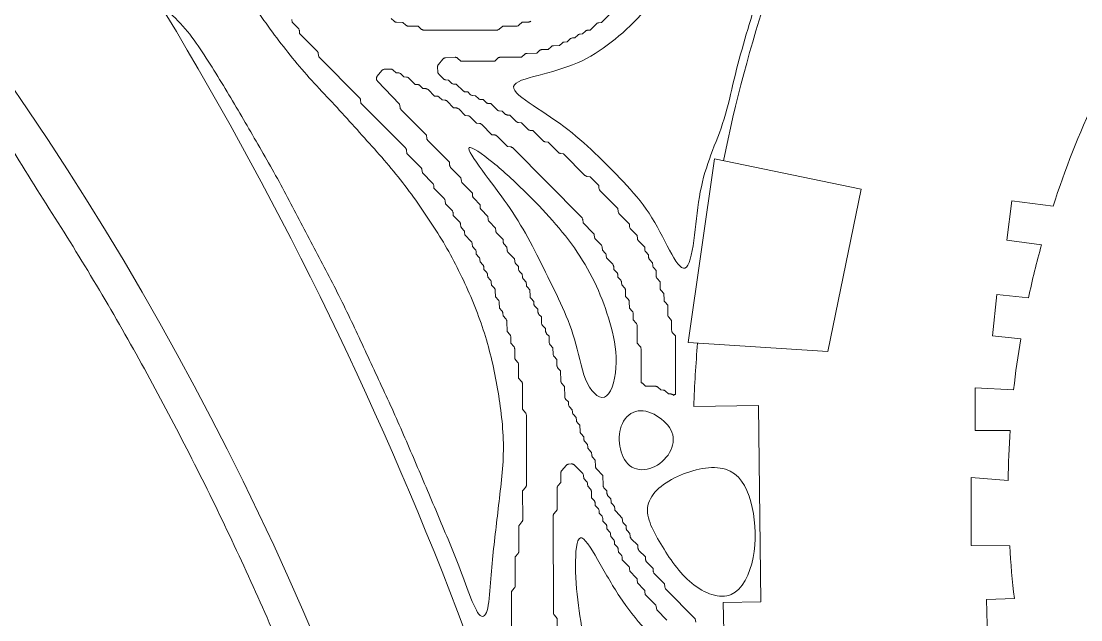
# Model space of a CAD drawing. Header units: inches. Extents: x 36 to 80.1, y 17.3 to 55.9.
# Drawn here: x 39.93 to 47.28, y 41.76 to 45.91 of the extents above; entities that cross this region are included whole.
import ezdxf

# ---------------------------------------------------------------- set-up
doc = ezdxf.new("R2010")
doc.units = ezdxf.units.IN
for name, color, linetype, lineweight in [('01_ORIGINAL_CAD', 7, 'Continuous', 20), ('02_APPROVED_PDF_OUTLINES', 7, 'Continuous', 15), ('03_ADDED_AREAS_SAME_COMPOSITION', 7, 'Continuous', 15)]:
    doc.layers.add(name, color=color, linetype=linetype, lineweight=lineweight)

msp = doc.modelspace()

# ---------------------------------------------------------------- linework, layer by layer
at = {"layer": '01_ORIGINAL_CAD'}
for points in [[(44.2832, 37.0838, 0.090917), (40.9305, 45.9685, -0.652582), (40.9305, 49.0108, -0.158741), (45.0035, 48.4251, -0.098355), (47.824, 46.2028), (47.7547, 46.078)], [(47.0869, 44.6297, -0.062406), (47.763, 46.0735), (45.5722, 47.2899, 0.058367), (44.8008, 44.9442, 0.058367)], [(46.9163, 43.9933, -0.01479), (47.0064, 44.3616, -0.01479)], [(44.6214, 43.6801, 0.010358), (44.595, 43.2412)], [(46.8134, 43.3568, -0.013879), (46.8623, 43.7093)], [(46.7752, 42.7279, -0.013523), (46.7886, 43.0744, -0.013523)], [(46.8183, 41.9082, -0.014342), (46.786, 42.2745)]]:
    msp.add_lwpolyline(points, format="xyb", dxfattribs=at)
msp.add_lwpolyline([(45.7571, 44.7481), (44.7382, 44.9571), (44.5564, 43.6842), (45.5244, 43.6224)], close=True, dxfattribs=at)
for points in [[(47.0869, 44.6297), (46.8018, 44.6666), (46.7664, 44.3927), (47.0064, 44.3616)], [(46.9163, 43.9933), (46.6964, 44.0163), (46.6664, 43.7297), (46.8623, 43.7093)], [(46.8134, 43.3568), (46.5462, 43.3706), (46.5462, 43.0744), (46.7886, 43.0744)], [(45.0437, 43.247), (44.595, 43.2412)], [(44.8072, 41.4818), (44.7991, 41.881), (45.0612, 41.8863), (45.0437, 43.247)], [(46.7752, 42.7279), (46.519, 42.7483), (46.519, 42.2768), (46.786, 42.2745)], [(46.8183, 41.9082), (46.6252, 41.9024), (46.6331, 41.6385), (46.8557, 41.6385)]]:
    msp.add_lwpolyline(points, dxfattribs=at)
msp.add_arc((22.064, 33.1953), 21.6191, 354.05829, 36.03187, dxfattribs=at)
at = {"layer": '02_APPROVED_PDF_OUTLINES'}
for points in [[(44.1724, 46.1237), (43.9555, 45.9037), (43.9359, 45.902), (43.9325, 45.9014), (43.9292, 45.9004), (43.926, 45.8989), (43.9231, 45.897), (43.9205, 45.8947), (43.8765, 45.8505), (43.8601, 45.8497), (43.8566, 45.8493), (43.8531, 45.8484), (43.8498, 45.847), (43.8468, 45.8451), (43.844, 45.8428), (43.8238, 45.8236), (43.8071, 45.8228), (43.8035, 45.8224), (43.8001, 45.8215), (43.7968, 45.8201), (43.7937, 45.8182), (43.791, 45.816), (43.7708, 45.7967), (43.7541, 45.796), (43.7505, 45.7955), (43.747, 45.7946), (43.7438, 45.7932), (43.7407, 45.7914), (43.7379, 45.7891), (43.7173, 45.7694), (43.6973, 45.7676), (43.6939, 45.767), (43.6906, 45.766), (43.6874, 45.7646), (43.6845, 45.7627), (43.6819, 45.7604), (43.6646, 45.7432), (43.622, 45.7422), (43.6189, 45.7419), (43.6159, 45.7413), (43.613, 45.7403), (43.6102, 45.739), (43.6077, 45.7373), (43.6053, 45.7353), (43.5853, 45.7163), (43.5424, 45.7153), (43.5393, 45.715), (43.5363, 45.7144), (43.5334, 45.7134), (43.5307, 45.7121), (43.5281, 45.7104), (43.5257, 45.7084), (43.506, 45.6896), (43.4396, 45.6893), (43.4366, 45.6891), (43.4336, 45.6885), (43.4307, 45.6876), (43.428, 45.6863), (43.4254, 45.6848), (43.4231, 45.6829), (43.4003, 45.6627), (43.2539, 45.6623), (43.2508, 45.6621), (43.2479, 45.6615), (43.245, 45.6606), (43.2422, 45.6594), (43.2397, 45.6578), (43.2373, 45.6559), (43.2146, 45.6357), (42.9807, 45.6355), (42.9579, 45.6557), (42.9553, 45.6578), (42.9524, 45.6594), (42.9494, 45.6607), (42.9463, 45.6615), (42.943, 45.662), (42.9397, 45.662), (42.873, 45.6578), (42.8696, 45.6573), (42.8663, 45.6564), (42.8632, 45.6551), (42.8603, 45.6533), (42.8576, 45.6512), (42.8553, 45.6487), (42.8245, 45.6113), (42.8227, 45.6089), (42.8212, 45.6062), (42.8201, 45.6034), (42.8193, 45.6005), (42.8189, 45.5975), (42.8188, 45.5945), (42.82, 45.562), (42.8204, 45.5584), (42.8213, 45.5549), (42.8226, 45.5516), (42.8245, 45.5485), (42.8268, 45.5457), (42.8566, 45.5141), (42.859, 45.5118), (42.8618, 45.5098), (42.8648, 45.5083), (42.8679, 45.5072), (42.8712, 45.5065), (42.8943, 45.5032), (42.9156, 45.483), (42.9184, 45.4807), (42.9214, 45.4789), (42.9247, 45.4775), (42.9282, 45.4766), (42.9317, 45.4761), (42.9482, 45.4754), (42.9951, 45.4296), (42.9974, 45.4276), (42.9999, 45.4259), (43.0026, 45.4246), (43.0055, 45.4235), (43.0084, 45.4228), (43.0114, 45.4225), (43.0279, 45.4218), (43.0455, 45.4043), (43.0481, 45.4021), (43.051, 45.4002), (43.0541, 45.3988), (43.0574, 45.3977), (43.0609, 45.3972), (43.0809, 45.3954), (43.1016, 45.3758), (43.1044, 45.3735), (43.1074, 45.3716), (43.1107, 45.3702), (43.1142, 45.3693), (43.1177, 45.3689), (43.1345, 45.3682), (43.1548, 45.349), (43.1575, 45.3467), (43.1606, 45.3448), (43.1639, 45.3434), (43.1673, 45.3425), (43.1709, 45.3421), (43.1872, 45.3414), (43.2314, 45.2972), (43.234, 45.2949), (43.2369, 45.293), (43.2401, 45.2915), (43.2434, 45.2905), (43.2469, 45.29), (43.2669, 45.2882), (43.2876, 45.2685), (43.2904, 45.2663), (43.2934, 45.2644), (43.2967, 45.263), (43.3002, 45.2621), (43.3037, 45.2617), (43.3201, 45.261), (43.3643, 45.2168), (43.3669, 45.2145), (43.3698, 45.2126), (43.373, 45.2111), (43.3763, 45.2101), (43.3798, 45.2096), (43.3995, 45.2078), (43.4468, 45.1616), (43.4491, 45.1596), (43.4516, 45.1579), (43.4544, 45.1565), (43.4572, 45.1555), (43.4602, 45.1548), (43.4632, 45.1545), (43.4795, 45.1538), (43.5503, 45.0827), (43.5529, 45.0805), (43.5559, 45.0786), (43.559, 45.0771), (43.5624, 45.076), (43.5658, 45.0755), (43.5854, 45.0738), (43.6566, 45.0023), (43.6593, 45), (43.6622, 44.9981), (43.6654, 44.9966), (43.6687, 44.9956), (43.6721, 44.9951), (43.6917, 44.9933), (43.8404, 44.8433), (43.8429, 44.8412), (43.8455, 44.8394), (43.8484, 44.8379), (43.8515, 44.8369), (43.8547, 44.8362), (43.8773, 44.833), (43.9361, 44.7737), (43.9378, 44.7537), (43.9384, 44.7503), (43.9394, 44.747), (43.9408, 44.7439), (43.9427, 44.741), (43.9449, 44.7383), (44.0691, 44.6128), (44.0709, 44.5928), (44.0714, 44.5894), (44.0724, 44.5861), (44.0738, 44.583), (44.0757, 44.58), (44.078, 44.5774), (44.1489, 44.5055), (44.1507, 44.4855), (44.1512, 44.4821), (44.1522, 44.4788), (44.1537, 44.4757), (44.1555, 44.4728), (44.1578, 44.4702), (44.2022, 44.425), (44.2039, 44.405), (44.2045, 44.4016), (44.2055, 44.3983), (44.2069, 44.3952), (44.2088, 44.3923), (44.211, 44.3897), (44.255, 44.345), (44.2557, 44.3282), (44.2561, 44.3247), (44.257, 44.3213), (44.2584, 44.318), (44.2602, 44.315), (44.2624, 44.3122), (44.2816, 44.2917), (44.2824, 44.2745), (44.2828, 44.271), (44.2837, 44.2676), (44.285, 44.2644), (44.2869, 44.2613), (44.2891, 44.2586), (44.3087, 44.2376), (44.3105, 44.2172), (44.311, 44.2138), (44.312, 44.2106), (44.3134, 44.2074), (44.3153, 44.2046), (44.3175, 44.2019), (44.3345, 44.1844), (44.3349, 44.1441), (44.3351, 44.1405), (44.3359, 44.1371), (44.3372, 44.1338), (44.3389, 44.1306), (44.341, 44.1278), (44.3614, 44.1046), (44.3624, 44.0604), (44.3627, 44.0574), (44.3633, 44.0544), (44.3642, 44.0515), (44.3656, 44.0488), (44.3672, 44.0463), (44.3691, 44.0439), (44.3881, 44.0236), (44.3891, 43.9799), (44.3894, 43.9769), (44.39, 43.9739), (44.3909, 43.971), (44.3923, 43.9683), (44.3939, 43.9658), (44.3958, 43.9634), (44.4146, 43.9433), (44.415, 43.8758), (44.4153, 43.8722), (44.416, 43.8688), (44.4173, 43.8654), (44.419, 43.8623), (44.4212, 43.8595), (44.4414, 43.8364), (44.4417, 43.7685), (44.442, 43.7649), (44.4428, 43.7614), (44.4441, 43.7581), (44.4458, 43.755), (44.4479, 43.7521), (44.4681, 43.7291), (44.4688, 43.326), (44.4682, 43.3258), (44.4651, 43.3244), (44.4622, 43.3227), (44.4595, 43.3205), (44.4558, 43.317), (44.4521, 43.3205), (44.4493, 43.3227), (44.4463, 43.3245), (44.443, 43.3259), (44.4396, 43.3268), (44.4361, 43.3272), (44.4194, 43.3279), (44.3991, 43.3472), (44.3963, 43.3494), (44.3933, 43.3513), (44.39, 43.3527), (44.3865, 43.3536), (44.383, 43.354), (44.3663, 43.3547), (44.346, 43.374), (44.3436, 43.3759), (44.341, 43.3776), (44.3382, 43.379), (44.3352, 43.38), (44.3322, 43.3806), (44.3291, 43.3808), (44.2601, 43.3818), (44.2427, 43.3989), (44.2403, 43.4011), (44.2376, 43.4029), (44.2346, 43.4043), (44.2315, 43.4053), (44.2301, 43.4056), (44.2294, 43.6401), (44.2292, 43.6437), (44.2284, 43.6472), (44.2271, 43.6505), (44.2254, 43.6536), (44.2232, 43.6565), (44.2031, 43.6795), (44.2026, 43.8012), (44.2023, 43.8047), (44.2015, 43.8082), (44.2003, 43.8115), (44.1985, 43.8147), (44.1964, 43.8175), (44.176, 43.8408), (44.175, 43.8849), (44.1748, 43.8879), (44.1742, 43.8909), (44.1732, 43.8938), (44.1719, 43.8965), (44.1702, 43.8991), (44.1683, 43.9014), (44.1493, 43.9217), (44.1483, 43.9654), (44.1481, 43.9684), (44.1475, 43.9714), (44.1465, 43.9743), (44.1452, 43.977), (44.1435, 43.9796), (44.1416, 43.9819), (44.1226, 44.0022), (44.1216, 44.0459), (44.1214, 44.0489), (44.1208, 44.0519), (44.1198, 44.0548), (44.1185, 44.0575), (44.1168, 44.0601), (44.1149, 44.0624), (44.0957, 44.083), (44.095, 44.1001), (44.0946, 44.1036), (44.0937, 44.107), (44.0923, 44.1103), (44.0905, 44.1133), (44.0883, 44.1161), (44.0691, 44.1366), (44.0683, 44.1538), (44.0679, 44.1573), (44.067, 44.1607), (44.0657, 44.164), (44.0638, 44.167), (44.0616, 44.1697), (44.042, 44.1907), (44.0402, 44.2111), (44.0397, 44.2145), (44.0387, 44.2178), (44.0373, 44.2209), (44.0354, 44.2238), (44.0332, 44.2264), (43.9892, 44.2711), (43.9884, 44.2879), (43.988, 44.2914), (43.9871, 44.2948), (43.9858, 44.2981), (43.984, 44.3011), (43.9817, 44.3039), (43.9621, 44.3249), (43.9603, 44.3452), (43.9598, 44.3486), (43.9588, 44.3519), (43.9574, 44.3551), (43.9555, 44.358), (43.9533, 44.3606), (43.9084, 44.4062), (43.9051, 44.4293), (43.9045, 44.4324), (43.9034, 44.4354), (43.902, 44.4383), (43.9002, 44.441), (43.8981, 44.4434), (43.8285, 44.5136), (43.8253, 44.5366), (43.8246, 44.5397), (43.8236, 44.5427), (43.8222, 44.5456), (43.8204, 44.5483), (43.8183, 44.5507), (43.3396, 45.0335), (43.3371, 45.0356), (43.3345, 45.0374), (43.3316, 45.0389), (43.3285, 45.0399), (43.3253, 45.0406), (43.3027, 45.0438), (43.2309, 45.1158), (43.2283, 45.1181), (43.2253, 45.12), (43.2222, 45.1215), (43.2188, 45.1225), (43.2154, 45.1231), (43.1958, 45.1248), (43.1246, 45.1963), (43.1219, 45.1986), (43.119, 45.2005), (43.1159, 45.2019), (43.1125, 45.203), (43.1091, 45.2035), (43.0894, 45.2053), (43.0448, 45.2499), (43.0422, 45.2522), (43.0393, 45.2541), (43.0361, 45.2556), (43.0328, 45.2566), (43.0293, 45.2571), (43.0097, 45.2589), (42.9651, 45.3035), (42.9624, 45.3058), (42.9595, 45.3077), (42.9564, 45.3092), (42.953, 45.3102), (42.9496, 45.3108), (42.93, 45.3125), (42.8853, 45.3572), (42.8827, 45.3594), (42.8798, 45.3613), (42.8766, 45.3628), (42.8733, 45.3638), (42.8699, 45.3644), (42.8499, 45.3661), (42.8291, 45.3858), (42.8263, 45.3881), (42.8233, 45.3899), (42.82, 45.3913), (42.8165, 45.3922), (42.813, 45.3927), (42.7967, 45.3934), (42.7525, 45.4376), (42.7498, 45.4399), (42.7469, 45.4418), (42.7438, 45.4432), (42.7404, 45.4443), (42.737, 45.4448), (42.717, 45.4466), (42.6962, 45.4662), (42.6935, 45.4685), (42.6904, 45.4704), (42.6871, 45.4718), (42.6837, 45.4727), (42.6801, 45.4731), (42.6638, 45.4738), (42.6196, 45.518), (42.617, 45.5203), (42.614, 45.5222), (42.6109, 45.5237), (42.6076, 45.5247), (42.6041, 45.5252), (42.5841, 45.527), (42.5634, 45.5467), (42.5606, 45.5489), (42.5575, 45.5508), (42.5543, 45.5522), (42.5508, 45.5531), (42.5473, 45.5535), (42.5305, 45.5542), (42.5102, 45.5735), (42.5077, 45.5756), (42.5049, 45.5773), (42.5019, 45.5787), (42.4987, 45.5797), (42.4954, 45.5802), (42.4921, 45.5803), (42.4514, 45.5789), (42.448, 45.5785), (42.4446, 45.5777), (42.4414, 45.5764), (42.4384, 45.5746), (42.4356, 45.5725), (42.4332, 45.57), (42.4001, 45.5307), (42.3981, 45.528), (42.3965, 45.5251), (42.3953, 45.522), (42.3946, 45.5188), (42.3942, 45.5155), (42.3943, 45.5121), (42.3949, 45.5089), (42.3959, 45.5057), (42.3972, 45.5027), (42.399, 45.4999), (42.4011, 45.4973), (42.5552, 45.336), (42.5584, 45.3128), (42.5591, 45.3096), (42.5601, 45.3066), (42.5616, 45.3037), (42.5633, 45.3011), (42.5654, 45.2987), (42.7414, 45.1212), (42.7447, 45.0982), (42.7453, 45.0951), (42.7463, 45.092), (42.7478, 45.0892), (42.7496, 45.0865), (42.7517, 45.0841), (42.9005, 44.934), (42.9023, 44.914), (42.9028, 44.9106), (42.9038, 44.9073), (42.9053, 44.9042), (42.9071, 44.9013), (42.9094, 44.8986), (42.9809, 44.8262), (42.9841, 44.8031), (42.9848, 44.8), (42.9858, 44.797), (42.9872, 44.7941), (42.989, 44.7914), (42.9911, 44.789), (43.0602, 44.7194), (43.062, 44.6994), (43.0625, 44.696), (43.0635, 44.6927), (43.0649, 44.6896), (43.0668, 44.6867), (43.069, 44.6841), (43.113, 44.6394), (43.1138, 44.6226), (43.1141, 44.6196), (43.1147, 44.6167), (43.1158, 44.6138), (43.1171, 44.6111), (43.1188, 44.6086), (43.1207, 44.6063), (43.1667, 44.5586), (43.1684, 44.5384), (43.169, 44.535), (43.17, 44.5317), (43.1714, 44.5286), (43.1733, 44.5257), (43.1755, 44.5231), (43.2199, 44.478), (43.2217, 44.458), (43.2222, 44.4546), (43.2232, 44.4513), (43.2247, 44.4481), (43.2265, 44.4452), (43.2288, 44.4426), (43.2727, 44.3979), (43.2735, 44.3811), (43.2739, 44.3776), (43.2748, 44.3742), (43.2762, 44.371), (43.278, 44.3679), (43.2802, 44.3652), (43.2998, 44.3442), (43.3016, 44.3238), (43.3021, 44.3204), (43.3031, 44.3171), (43.3046, 44.314), (43.3064, 44.3111), (43.3087, 44.3085), (43.3526, 44.2638), (43.3534, 44.247), (43.3538, 44.2435), (43.3547, 44.2401), (43.356, 44.2368), (43.3579, 44.2338), (43.3601, 44.231), (43.3793, 44.2105), (43.38, 44.1933), (43.3804, 44.1898), (43.3813, 44.1864), (43.3827, 44.1832), (43.3845, 44.1801), (43.3867, 44.1774), (43.4059, 44.1568), (43.4067, 44.1397), (43.4071, 44.1362), (43.408, 44.1327), (43.4093, 44.1295), (43.4111, 44.1265), (43.4134, 44.1237), (43.433, 44.1027), (43.4348, 44.0824), (43.4353, 44.079), (43.4363, 44.0757), (43.4377, 44.0726), (43.4395, 44.0697), (43.4418, 44.0671), (43.459, 44.0494), (43.46, 44.006), (43.4602, 44.003), (43.4609, 44.0001), (43.4618, 43.9972), (43.4632, 43.9945), (43.4648, 43.9919), (43.4667, 43.9896), (43.4859, 43.969), (43.4867, 43.9519), (43.4871, 43.9483), (43.488, 43.9449), (43.4893, 43.9417), (43.4911, 43.9386), (43.4934, 43.9359), (43.513, 43.9149), (43.5147, 43.8945), (43.5153, 43.8912), (43.5163, 43.8879), (43.5177, 43.8848), (43.5195, 43.8819), (43.5218, 43.8793), (43.539, 43.8616), (43.54, 43.8182), (43.5402, 43.8152), (43.5409, 43.8122), (43.5418, 43.8094), (43.5431, 43.8066), (43.5448, 43.8041), (43.5467, 43.8017), (43.5663, 43.7808), (43.5681, 43.7604), (43.5686, 43.757), (43.5696, 43.7537), (43.571, 43.7506), (43.5729, 43.7477), (43.5751, 43.7451), (43.5923, 43.7274), (43.5933, 43.6841), (43.5936, 43.681), (43.5942, 43.6781), (43.5952, 43.6752), (43.5965, 43.6725), (43.5981, 43.6699), (43.6, 43.6676), (43.619, 43.6473), (43.62, 43.6036), (43.6203, 43.6005), (43.6209, 43.5976), (43.6219, 43.5947), (43.6232, 43.592), (43.6248, 43.5894), (43.6267, 43.5871), (43.6457, 43.5668), (43.6467, 43.5231), (43.647, 43.52), (43.6476, 43.5171), (43.6486, 43.5142), (43.6499, 43.5115), (43.6515, 43.5089), (43.6534, 43.5066), (43.6722, 43.4864), (43.6726, 43.419), (43.6729, 43.4154), (43.6737, 43.4119), (43.6749, 43.4086), (43.6767, 43.4055), (43.6788, 43.4026), (43.6991, 43.3795), (43.7002, 43.3086), (43.7005, 43.3055), (43.7011, 43.3025), (43.702, 43.2996), (43.7033, 43.2968), (43.705, 43.2943), (43.7069, 43.2919), (43.7261, 43.2714), (43.7269, 43.2542), (43.7273, 43.2507), (43.7282, 43.2473), (43.7296, 43.244), (43.7314, 43.241), (43.7336, 43.2382), (43.7528, 43.2177), (43.7535, 43.2005), (43.7539, 43.197), (43.7548, 43.1936), (43.7562, 43.1904), (43.758, 43.1873), (43.7602, 43.1846), (43.7798, 43.1636), (43.7816, 43.1432), (43.7822, 43.1398), (43.7831, 43.1366), (43.7846, 43.1334), (43.7864, 43.1306), (43.7886, 43.1279), (43.8059, 43.1103), (43.8069, 43.0669), (43.8071, 43.0639), (43.8077, 43.0609), (43.8087, 43.058), (43.81, 43.0553), (43.8116, 43.0528), (43.8136, 43.0504), (43.8328, 43.0299), (43.8335, 43.0127), (43.8339, 43.0092), (43.8348, 43.0058), (43.8362, 43.0025), (43.838, 42.9995), (43.8402, 42.9968), (43.8594, 42.9762), (43.8602, 42.959), (43.8606, 42.9555), (43.8615, 42.9521), (43.8628, 42.9489), (43.8647, 42.9458), (43.8669, 42.9431), (43.8865, 42.9221), (43.8883, 42.9017), (43.8888, 42.8984), (43.8898, 42.8951), (43.8912, 42.892), (43.893, 42.8891), (43.8953, 42.8865), (43.9125, 42.8688), (43.9135, 42.8254), (43.9138, 42.8223), (43.9144, 42.8193), (43.9154, 42.8164), (43.9168, 42.8136), (43.9185, 42.811), (43.9205, 42.8087), (43.9657, 42.7617), (43.9668, 42.6914), (43.9671, 42.6884), (43.9677, 42.6854), (43.9686, 42.6825), (43.97, 42.6797), (43.9716, 42.6771), (43.9736, 42.6748), (43.9927, 42.6542), (43.9935, 42.6371), (43.9939, 42.6336), (43.9948, 42.6301), (43.9962, 42.6269), (43.998, 42.6239), (44.0002, 42.6211), (44.0198, 42.6001), (44.0216, 42.5798), (44.0221, 42.5764), (44.0231, 42.5731), (44.0245, 42.57), (44.0264, 42.5671), (44.0286, 42.5645), (44.046, 42.5466), (44.0468, 42.5297), (44.0471, 42.5268), (44.0478, 42.5238), (44.0488, 42.521), (44.0501, 42.5183), (44.0518, 42.5158), (44.0538, 42.5135), (44.0993, 42.4662), (44.1, 42.4493), (44.1004, 42.4458), (44.1013, 42.4423), (44.1027, 42.4391), (44.1045, 42.4361), (44.1067, 42.4333), (44.1259, 42.4128), (44.1267, 42.3956), (44.1271, 42.3921), (44.128, 42.3887), (44.1294, 42.3854), (44.1312, 42.3824), (44.1334, 42.3797), (44.153, 42.3587), (44.1548, 42.3383), (44.1553, 42.3349), (44.1563, 42.3316), (44.1578, 42.3285), (44.1596, 42.3256), (44.1619, 42.3229), (44.2063, 42.2778), (44.208, 42.2578), (44.2086, 42.2544), (44.2096, 42.2511), (44.211, 42.248), (44.2129, 42.2451), (44.2151, 42.2425), (44.2595, 42.1973), (44.2613, 42.1773), (44.2618, 42.1739), (44.2628, 42.1706), (44.2642, 42.1675), (44.2661, 42.1646), (44.2683, 42.162), (44.3127, 42.1169), (44.3145, 42.0969), (44.315, 42.0934), (44.316, 42.0901), (44.3175, 42.087), (44.3194, 42.0841), (44.3216, 42.0815), (44.3926, 42.0095), (44.3943, 41.9896), (44.3949, 41.9861), (44.3959, 41.9828), (44.3973, 41.9797), (44.3992, 41.9768), (44.4015, 41.9742), (44.6059, 41.7676), (44.6091, 41.7446)], [(43.3322, 40.9953), (43.3304, 41.9569), (43.3505, 41.9799), (43.3526, 41.9828), (43.3543, 41.9859), (43.3556, 41.9893), (43.3563, 41.9928), (43.3566, 41.9963), (43.3565, 42.1984), (43.3765, 42.2215), (43.3787, 42.2244), (43.3804, 42.2275), (43.3817, 42.2308), (43.3824, 42.2343), (43.3827, 42.2379), (43.3826, 42.4137), (43.4036, 42.4399), (43.4055, 42.4427), (43.4071, 42.4457), (43.4082, 42.4489), (43.4089, 42.4522), (43.4091, 42.4556), (43.4087, 42.6553), (43.4297, 42.6815), (43.4316, 42.6843), (43.4332, 42.6873), (43.4343, 42.6905), (43.435, 42.6938), (43.4352, 42.6972), (43.4343, 43.1803), (43.434, 43.1837), (43.4333, 43.187), (43.4322, 43.1902), (43.4307, 43.1932), (43.4287, 43.196), (43.4076, 43.2221), (43.407, 43.3979), (43.4067, 43.4015), (43.406, 43.405), (43.4047, 43.4083), (43.403, 43.4115), (43.4008, 43.4143), (43.3807, 43.4374), (43.3802, 43.5322), (43.3799, 43.5357), (43.3792, 43.5392), (43.3779, 43.5425), (43.3762, 43.5457), (43.374, 43.5485), (43.3538, 43.5716), (43.3535, 43.6395), (43.3532, 43.6431), (43.3524, 43.6465), (43.3512, 43.6499), (43.3494, 43.653), (43.3473, 43.6558), (43.3269, 43.6791), (43.3259, 43.7232), (43.3257, 43.7263), (43.325, 43.7292), (43.3241, 43.7321), (43.3228, 43.7348), (43.3211, 43.7374), (43.3192, 43.7397), (43.3003, 43.76), (43.2992, 43.8304), (43.2989, 43.8335), (43.2983, 43.8365), (43.2974, 43.8394), (43.296, 43.8421), (43.2944, 43.8447), (43.2925, 43.8471), (43.2729, 43.8681), (43.2711, 43.8884), (43.2705, 43.8918), (43.2695, 43.8951), (43.2681, 43.8982), (43.2663, 43.9011), (43.2641, 43.9037), (43.247, 43.9212), (43.2467, 43.9616), (43.2464, 43.9651), (43.2456, 43.9686), (43.2444, 43.9719), (43.2426, 43.975), (43.2405, 43.9778), (43.2201, 44.0011), (43.2191, 44.0452), (43.2189, 44.0483), (43.2183, 44.0512), (43.2173, 44.0541), (43.216, 44.0568), (43.2143, 44.0594), (43.2124, 44.0617), (43.1928, 44.0827), (43.191, 44.1031), (43.1905, 44.1065), (43.1895, 44.1098), (43.1881, 44.1129), (43.1862, 44.1158), (43.184, 44.1184), (43.1666, 44.1363), (43.1658, 44.1531), (43.1654, 44.1566), (43.1645, 44.16), (43.1631, 44.1633), (43.1613, 44.1663), (43.1591, 44.1691), (43.1399, 44.1896), (43.1392, 44.2068), (43.1388, 44.2103), (43.1379, 44.2137), (43.1365, 44.2169), (43.1347, 44.22), (43.1325, 44.2227), (43.1133, 44.2433), (43.1125, 44.2604), (43.1121, 44.2639), (43.1112, 44.2673), (43.1099, 44.2706), (43.108, 44.2736), (43.1058, 44.2764), (43.0866, 44.2969), (43.0859, 44.3141), (43.0855, 44.3176), (43.0846, 44.321), (43.0832, 44.3243), (43.0814, 44.3273), (43.0792, 44.33), (43.06, 44.3506), (43.0592, 44.3677), (43.0589, 44.3707), (43.0582, 44.3737), (43.0572, 44.3765), (43.0559, 44.3792), (43.0542, 44.3817), (43.0523, 44.384), (43.0067, 44.4313), (43.006, 44.4482), (43.0056, 44.4517), (43.0047, 44.4551), (43.0033, 44.4584), (43.0015, 44.4614), (42.9993, 44.4642), (42.9797, 44.4852), (42.9779, 44.5055), (42.9774, 44.5089), (42.9764, 44.5122), (42.9749, 44.5154), (42.9731, 44.5183), (42.9708, 44.5209), (42.9268, 44.5656), (42.9261, 44.5824), (42.9258, 44.5854), (42.9251, 44.5883), (42.9241, 44.5911), (42.9228, 44.5938), (42.9211, 44.5963), (42.9191, 44.5986), (42.8732, 44.6463), (42.8714, 44.6665), (42.8709, 44.6699), (42.8699, 44.6732), (42.8684, 44.6763), (42.8666, 44.6792), (42.8643, 44.6819), (42.7933, 44.7538), (42.7916, 44.7738), (42.791, 44.7772), (42.79, 44.7805), (42.7886, 44.7836), (42.7867, 44.7865), (42.7845, 44.7892), (42.713, 44.8616), (42.7098, 44.8847), (42.7091, 44.8878), (42.7081, 44.8908), (42.7066, 44.8937), (42.7049, 44.8964), (42.7027, 44.8988), (42.6066, 44.9958), (42.6033, 45.0188), (42.6027, 45.0219), (42.6016, 45.0249), (42.6002, 45.0278), (42.5984, 45.0305), (42.5963, 45.0329), (42.2874, 45.3445), (42.2841, 45.3675), (42.2835, 45.3706), (42.2824, 45.3736), (42.281, 45.3765), (42.2792, 45.3792), (42.2771, 45.3816), (41.9948, 45.6663), (41.9915, 45.6893), (41.9909, 45.6925), (41.9898, 45.6955), (41.9884, 45.6984), (41.9866, 45.701), (41.9845, 45.7034), (41.8622, 45.8268), (41.8605, 45.8467), (41.8599, 45.8501), (41.8589, 45.8534), (41.8575, 45.8565), (41.8556, 45.8594), (41.8534, 45.862), (41.8094, 45.9067), (41.8087, 45.9235)], [(42.4963, 45.9314), (42.5166, 45.9121), (42.519, 45.9101), (42.5215, 45.9085), (42.5243, 45.9071), (42.5272, 45.9061), (42.5302, 45.9055), (42.5333, 45.9053), (42.5767, 45.9043), (42.5997, 45.8839), (42.6021, 45.8821), (42.6047, 45.8805), (42.6074, 45.8793), (42.6103, 45.8784), (42.6133, 45.8778), (42.6163, 45.8776), (42.6831, 45.8774), (42.706, 45.8572), (42.7083, 45.8553), (42.7109, 45.8537), (42.7137, 45.8525), (42.7166, 45.8516), (42.7195, 45.851), (42.7226, 45.8509), (43.2299, 45.8509), (43.2333, 45.8512), (43.2366, 45.8519), (43.2399, 45.853), (43.2429, 45.8546), (43.2457, 45.8566), (43.2716, 45.8778), (43.3656, 45.8782), (43.3686, 45.8784), (43.3715, 45.8789), (43.3744, 45.8798), (43.3772, 45.8811), (43.3797, 45.8827), (43.3821, 45.8845), (43.405, 45.905), (43.4484, 45.906), (43.4515, 45.9062), (43.4545, 45.9069), (43.4574, 45.9078), (43.4602, 45.9092), (43.4628, 45.9109), (43.4651, 45.9129)], [(44.4094, 41.7575), (44.338, 41.8299), (44.3347, 41.8529), (44.3341, 41.8561), (44.333, 41.8591), (44.3316, 41.862), (44.3298, 41.8647), (44.3277, 41.8671), (44.2586, 41.9367), (44.2569, 41.9567), (44.2563, 41.9601), (44.2553, 41.9634), (44.2539, 41.9665), (44.252, 41.9694), (44.2498, 41.972), (44.2054, 42.0172), (44.2036, 42.0372), (44.2031, 42.0406), (44.2021, 42.0439), (44.2007, 42.047), (44.1988, 42.0499), (44.1966, 42.0525), (44.1522, 42.0976), (44.1504, 42.1177), (44.1499, 42.1211), (44.1489, 42.1244), (44.1474, 42.1275), (44.1456, 42.1304), (44.1433, 42.133), (44.0993, 42.1777), (44.0986, 42.1945), (44.0982, 42.198), (44.0973, 42.2014), (44.0959, 42.2047), (44.0941, 42.2077), (44.0919, 42.2104), (44.0727, 42.231), (44.072, 42.2481), (44.0715, 42.2516), (44.0706, 42.2551), (44.0693, 42.2583), (44.0675, 42.2613), (44.0652, 42.2641), (44.0461, 42.2846), (44.0453, 42.3018), (44.0449, 42.3053), (44.044, 42.3087), (44.0426, 42.312), (44.0408, 42.315), (44.0386, 42.3177), (44.0194, 42.3383), (44.0187, 42.3555), (44.0183, 42.359), (44.0174, 42.3624), (44.016, 42.3656), (44.0142, 42.3687), (44.012, 42.3714), (43.9928, 42.392), (43.992, 42.4091), (43.9916, 42.4126), (43.9907, 42.416), (43.9893, 42.4193), (43.9875, 42.4223), (43.9853, 42.4251), (43.9657, 42.4461), (43.9639, 42.4664), (43.9634, 42.4698), (43.9624, 42.4731), (43.961, 42.4762), (43.9591, 42.4791), (43.9569, 42.4817), (43.9395, 42.4996), (43.9387, 42.5164), (43.9383, 42.5199), (43.9374, 42.5234), (43.936, 42.5266), (43.9342, 42.5296), (43.932, 42.5324), (43.9124, 42.5534), (43.9106, 42.5738), (43.9101, 42.5771), (43.9091, 42.5804), (43.9077, 42.5835), (43.9058, 42.5864), (43.9036, 42.589), (43.8864, 42.6067), (43.8854, 42.6501), (43.8851, 42.6531), (43.8845, 42.6561), (43.8835, 42.6589), (43.8822, 42.6617), (43.8806, 42.6642), (43.8787, 42.6665), (43.8595, 42.6871), (43.8587, 42.7043), (43.8583, 42.7078), (43.8574, 42.7112), (43.8561, 42.7144), (43.8542, 42.7175), (43.852, 42.7202), (43.8324, 42.7412), (43.8306, 42.7616), (43.8301, 42.765), (43.8291, 42.7683), (43.8276, 42.7715), (43.8257, 42.7744), (43.8235, 42.777), (43.7662, 42.8348), (43.7638, 42.8369), (43.7612, 42.8387), (43.7583, 42.8401), (43.7554, 42.8412), (43.7523, 42.8419), (43.7491, 42.8422), (43.7459, 42.842), (43.7269, 42.8401), (43.7238, 42.8396), (43.7208, 42.8388), (43.718, 42.8375), (43.7153, 42.8359), (43.7128, 42.834), (43.7106, 42.8318), (43.6801, 42.7973), (43.6783, 42.7949), (43.6767, 42.7924), (43.6755, 42.7896), (43.6746, 42.7868), (43.674, 42.7838), (43.6738, 42.7808), (43.6737, 42.7129), (43.6536, 42.6898), (43.6515, 42.6869), (43.6498, 42.6838), (43.6485, 42.6804), (43.6478, 42.6769), (43.6475, 42.6734), (43.6475, 42.5244), (43.6265, 42.4982), (43.6246, 42.4954), (43.623, 42.4924), (43.6219, 42.4892), (43.6213, 42.4859), (43.621, 42.4825), (43.6226, 41.8086), (43.6229, 41.805), (43.6236, 41.8015), (43.6249, 41.7982), (43.6266, 41.795), (43.6288, 41.7922), (43.649, 41.7691), (43.6494, 41.6475)]]:
    msp.add_lwpolyline(points, dxfattribs=at)
for points, knots in [([(40.6256, 47.0883), (40.6916, 47.0913), (40.7581, 47.0804), (40.8208, 47.0583), (40.8835, 47.0363), (40.9424, 47.0032), (40.9954, 46.9612), (41.0484, 46.9193), (41.0955, 46.8685), (41.1348, 46.8138), (41.1741, 46.7591), (41.2057, 46.7004), (41.2327, 46.6401), (41.2597, 46.5798), (41.2821, 46.518), (41.3073, 46.4572), (41.3324, 46.3964), (41.3604, 46.3366), (41.3911, 46.2781), (41.4218, 46.2195), (41.4553, 46.1622), (41.4904, 46.1058), (41.5255, 46.0493), (41.5621, 45.9937), (41.6003, 45.9388), (41.6385, 45.8839), (41.6781, 45.8298), (41.7189, 45.7763), (41.7598, 45.7227), (41.8018, 45.6697), (41.8453, 45.6175), (41.8888, 45.5653), (41.9339, 45.5139), (41.9805, 45.4634), (42.0271, 45.4128), (42.0753, 45.3631), (42.1221, 45.3127), (42.1689, 45.2623), (42.2143, 45.2111), (42.2601, 45.1601), (42.3059, 45.1091), (42.3522, 45.0584), (42.3975, 45.0071), (42.4428, 44.9559), (42.4871, 44.9042), (42.5297, 44.8516), (42.5724, 44.7991), (42.6133, 44.7456), (42.6525, 44.6914), (42.6917, 44.6371), (42.7293, 44.582), (42.7658, 44.5264), (42.8023, 44.4707), (42.8379, 44.4146), (42.8712, 44.3573), (42.9044, 44.3), (42.9354, 44.2414), (42.9648, 44.1822), (42.9943, 44.1231), (43.0223, 44.0632), (43.0483, 44.0028), (43.0743, 43.9423), (43.0984, 43.8811), (43.1199, 43.8191), (43.1414, 43.757), (43.1604, 43.6941), (43.1772, 43.6304), (43.194, 43.5668), (43.2087, 43.5024), (43.2213, 43.4373), (43.2339, 43.3721), (43.2445, 43.3062), (43.2535, 43.2395), (43.2625, 43.1728), (43.27, 43.1054), (43.2732, 43.0373), (43.2765, 42.9693), (43.2755, 42.9005), (43.2711, 42.8326), (43.2666, 42.7646), (43.2587, 42.6973), (43.2508, 42.6304), (43.2429, 42.5636), (43.2351, 42.4971), (43.2274, 42.431), (43.2196, 42.3649), (43.2119, 42.2991), (43.2048, 42.2305), (43.1976, 42.1619), (43.191, 42.0905), (43.1853, 42.017), (43.1796, 41.9435), (43.1749, 41.868), (43.1622, 41.8251), (43.1494, 41.7823), (43.1287, 41.7721), (43.1054, 41.8), (43.0821, 41.8279), (43.0563, 41.8939), (43.0312, 41.9605), (43.0061, 42.0272), (42.9817, 42.0945), (42.9569, 42.1581), (42.9321, 42.2217), (42.9069, 42.2815), (42.8818, 42.3416), (42.8566, 42.4016), (42.8313, 42.4619), (42.8058, 42.5224), (42.7803, 42.5828), (42.7545, 42.6435), (42.7288, 42.7041), (42.703, 42.7647), (42.6772, 42.8252), (42.6513, 42.8857), (42.6254, 42.9462), (42.5994, 43.0067), (42.5731, 43.0671), (42.5468, 43.1274), (42.5203, 43.1877), (42.4929, 43.2477), (42.4655, 43.3076), (42.4373, 43.3673), (42.4093, 43.427), (42.3813, 43.4867), (42.3535, 43.5465), (42.3261, 43.6064), (42.2986, 43.6664), (42.2715, 43.7264), (42.2433, 43.7861), (42.2151, 43.8458), (42.1858, 43.9051), (42.1565, 43.9644), (42.1271, 44.0237), (42.0977, 44.0829), (42.0673, 44.1417), (42.0369, 44.2004), (42.0055, 44.2587), (41.9741, 44.3169), (41.9428, 44.3752), (41.9114, 44.4334), (41.8811, 44.4922), (41.8507, 44.5509), (41.8213, 44.6102), (41.7906, 44.6688), (41.7599, 44.7274), (41.728, 44.7854), (41.6956, 44.8431), (41.6632, 44.9009), (41.6303, 44.9584), (41.5974, 45.0158), (41.5644, 45.0733), (41.5314, 45.1308), (41.498, 45.188), (41.4646, 45.2452), (41.4308, 45.3021), (41.3969, 45.3591), (41.363, 45.416), (41.329, 45.4729), (41.2943, 45.5297), (41.2597, 45.5865), (41.2244, 45.6432), (41.1874, 45.6989), (41.1505, 45.7546), (41.1119, 45.8094), (41.0687, 45.8598), (41.0254, 45.9102), (40.9775, 45.9562), (40.9266, 45.9996), (40.8757, 46.043), (40.8218, 46.0838), (40.7689, 46.126), (40.716, 46.1683), (40.6642, 46.2121), (40.6143, 46.2586), (40.5644, 46.3052), (40.5166, 46.3545), (40.4677, 46.4047), (40.4189, 46.455), (40.3692, 46.5062), (40.3261, 46.5598), (40.283, 46.6133), (40.2466, 46.6693), (40.2378, 46.7281), (40.229, 46.7869), (40.2477, 46.8484), (40.2841, 46.9028), (40.3204, 46.9571), (40.3744, 47.0042), (40.4342, 47.0363), (40.494, 47.0683), (40.5596, 47.0853), (40.6256, 47.0883)], [0, 0, 0, 0, 0.015625, 0.015625, 0.015625, 0.03125, 0.03125, 0.03125, 0.046875, 0.046875, 0.046875, 0.0625, 0.0625, 0.0625, 0.078125, 0.078125, 0.078125, 0.09375, 0.09375, 0.09375, 0.109375, 0.109375, 0.109375, 0.125, 0.125, 0.125, 0.140625, 0.140625, 0.140625, 0.15625, 0.15625, 0.15625, 0.171875, 0.171875, 0.171875, 0.1875, 0.1875, 0.1875, 0.203125, 0.203125, 0.203125, 0.21875, 0.21875, 0.21875, 0.234375, 0.234375, 0.234375, 0.25, 0.25, 0.25, 0.265625, 0.265625, 0.265625, 0.28125, 0.28125, 0.28125, 0.296875, 0.296875, 0.296875, 0.3125, 0.3125, 0.3125, 0.328125, 0.328125, 0.328125, 0.34375, 0.34375, 0.34375, 0.359375, 0.359375, 0.359375, 0.375, 0.375, 0.375, 0.390625, 0.390625, 0.390625, 0.40625, 0.40625, 0.40625, 0.421875, 0.421875, 0.421875, 0.4375, 0.4375, 0.4375, 0.453125, 0.453125, 0.453125, 0.46875, 0.46875, 0.46875, 0.484375, 0.484375, 0.484375, 0.5, 0.5, 0.5, 0.515625, 0.515625, 0.515625, 0.53125, 0.53125, 0.53125, 0.546875, 0.546875, 0.546875, 0.5625, 0.5625, 0.5625, 0.578125, 0.578125, 0.578125, 0.59375, 0.59375, 0.59375, 0.609375, 0.609375, 0.609375, 0.625, 0.625, 0.625, 0.640625, 0.640625, 0.640625, 0.65625, 0.65625, 0.65625, 0.671875, 0.671875, 0.671875, 0.6875, 0.6875, 0.6875, 0.703125, 0.703125, 0.703125, 0.71875, 0.71875, 0.71875, 0.734375, 0.734375, 0.734375, 0.75, 0.75, 0.75, 0.765625, 0.765625, 0.765625, 0.78125, 0.78125, 0.78125, 0.796875, 0.796875, 0.796875, 0.8125, 0.8125, 0.8125, 0.828125, 0.828125, 0.828125, 0.84375, 0.84375, 0.84375, 0.859375, 0.859375, 0.859375, 0.875, 0.875, 0.875, 0.890625, 0.890625, 0.890625, 0.90625, 0.90625, 0.90625, 0.921875, 0.921875, 0.921875, 0.9375, 0.9375, 0.9375, 0.953125, 0.953125, 0.953125, 0.96875, 0.96875, 0.96875, 0.984375, 0.984375, 0.984375, 1, 1, 1, 1]), ([(43.3459, 45.4598), (43.3517, 45.4936), (43.4287, 45.5135), (43.5162, 45.5366), (43.6037, 45.5597), (43.7018, 45.5861), (43.7884, 45.6236), (43.8751, 45.661), (43.9502, 45.7095), (44.0226, 45.766), (44.0951, 45.8225), (44.1649, 45.8869), (44.2281, 45.9562), (44.2914, 46.0255), (44.348, 46.0996), (44.3963, 46.1772), (44.4446, 46.2547), (44.4845, 46.3358), (44.5244, 46.4175), (44.5643, 46.4991), (44.6041, 46.5814), (44.6535, 46.6576), (44.7028, 46.7338), (44.7616, 46.8039), (44.8341, 46.8628), (44.9066, 46.9218), (44.9927, 46.9695), (45.0839, 47.0048), (45.1751, 47.04), (45.2714, 47.0628), (45.3182, 47.0419), (45.3651, 47.0211), (45.3626, 46.9567), (45.337, 46.875), (45.3115, 46.7934), (45.2629, 46.6944), (45.2228, 46.6006), (45.1828, 46.5069), (45.1514, 46.4183), (45.1209, 46.3292), (45.0904, 46.2401), (45.061, 46.1504), (45.0323, 46.0601), (45.0037, 45.9697), (44.9759, 45.8786), (44.9493, 45.787), (44.9228, 45.6955), (44.8975, 45.6035), (44.875, 45.5101), (44.8525, 45.4167), (44.8328, 45.3217), (44.8059, 45.2344), (44.7789, 45.1471), (44.7446, 45.0673), (44.7145, 44.9862), (44.6843, 44.9052), (44.6583, 44.8228), (44.6407, 44.729), (44.6231, 44.6353), (44.6139, 44.53), (44.6008, 44.4292), (44.5877, 44.3284), (44.5707, 44.2321), (44.5444, 44.2064), (44.518, 44.1808), (44.4823, 44.2258), (44.4421, 44.297), (44.4018, 44.3682), (44.3571, 44.4655), (44.3053, 44.5493), (44.2535, 44.6331), (44.1947, 44.7035), (44.1317, 44.7723), (44.0686, 44.841), (44.0012, 44.9081), (43.9339, 44.9732), (43.8667, 45.0383), (43.7995, 45.1015), (43.7224, 45.1607), (43.6453, 45.2199), (43.5581, 45.2752), (43.4818, 45.3268), (43.4056, 45.3783), (43.3402, 45.426), (43.3459, 45.4598)], [0, 0, 0, 0, 0.035714, 0.035714, 0.035714, 0.071429, 0.071429, 0.071429, 0.107143, 0.107143, 0.107143, 0.142857, 0.142857, 0.142857, 0.178571, 0.178571, 0.178571, 0.214286, 0.214286, 0.214286, 0.25, 0.25, 0.25, 0.285714, 0.285714, 0.285714, 0.321429, 0.321429, 0.321429, 0.357143, 0.357143, 0.357143, 0.392857, 0.392857, 0.392857, 0.428571, 0.428571, 0.428571, 0.464286, 0.464286, 0.464286, 0.5, 0.5, 0.5, 0.535714, 0.535714, 0.535714, 0.571429, 0.571429, 0.571429, 0.607143, 0.607143, 0.607143, 0.642857, 0.642857, 0.642857, 0.678571, 0.678571, 0.678571, 0.714286, 0.714286, 0.714286, 0.75, 0.75, 0.75, 0.785714, 0.785714, 0.785714, 0.821429, 0.821429, 0.821429, 0.857143, 0.857143, 0.857143, 0.892857, 0.892857, 0.892857, 0.928571, 0.928571, 0.928571, 0.964286, 0.964286, 0.964286, 1, 1, 1, 1]), ([(43.0375, 45.0364), (43.0514, 45.0458), (43.1269, 44.9932), (43.2025, 44.9317), (43.278, 44.8702), (43.3535, 44.7997), (43.4229, 44.7318), (43.4923, 44.6639), (43.5556, 44.5985), (43.6164, 44.5295), (43.6772, 44.4604), (43.7355, 44.3876), (43.7869, 44.3115), (43.8383, 44.2354), (43.8828, 44.1559), (43.9202, 44.0746), (43.9575, 43.9934), (43.9877, 43.9103), (44.0131, 43.8229), (44.0385, 43.7355), (44.059, 43.6438), (44.0571, 43.546), (44.0551, 43.4482), (44.0306, 43.3443), (43.9907, 43.3136), (43.9507, 43.2829), (43.8952, 43.3254), (43.8582, 43.3998), (43.8212, 43.4741), (43.8027, 43.5803), (43.7775, 43.6734), (43.7524, 43.7665), (43.7207, 43.8465), (43.6846, 43.9272), (43.6486, 44.0079), (43.6083, 44.0892), (43.5679, 44.1708), (43.5276, 44.2525), (43.4874, 44.3344), (43.4444, 44.4124), (43.4014, 44.4904), (43.3557, 44.5644), (43.3011, 44.6424), (43.2465, 44.7204), (43.183, 44.8024), (43.1273, 44.879), (43.0716, 44.9557), (43.0237, 45.027), (43.0375, 45.0364)], [0, 0, 0, 0, 0.0625, 0.0625, 0.0625, 0.125, 0.125, 0.125, 0.1875, 0.1875, 0.1875, 0.25, 0.25, 0.25, 0.3125, 0.3125, 0.3125, 0.375, 0.375, 0.375, 0.4375, 0.4375, 0.4375, 0.5, 0.5, 0.5, 0.5625, 0.5625, 0.5625, 0.625, 0.625, 0.625, 0.6875, 0.6875, 0.6875, 0.75, 0.75, 0.75, 0.8125, 0.8125, 0.8125, 0.875, 0.875, 0.875, 0.9375, 0.9375, 0.9375, 1, 1, 1, 1]), ([(44.209, 43.2098), (44.1621, 43.2026), (44.1219, 43.1675), (44.0999, 43.1219), (44.0779, 43.0763), (44.0741, 43.0202), (44.083, 42.9661), (44.0919, 42.912), (44.1137, 42.8597), (44.1507, 42.8304), (44.1878, 42.8011), (44.2402, 42.7947), (44.2898, 42.8095), (44.3395, 42.8243), (44.3863, 42.8604), (44.4166, 42.9037), (44.4469, 42.947), (44.4606, 42.9976), (44.449, 43.0441), (44.4374, 43.0906), (44.4005, 43.1331), (44.3552, 43.1647), (44.3098, 43.1962), (44.256, 43.217), (44.209, 43.2098)], [0, 0, 0, 0, 0.125, 0.125, 0.125, 0.25, 0.25, 0.25, 0.375, 0.375, 0.375, 0.5, 0.5, 0.5, 0.625, 0.625, 0.625, 0.75, 0.75, 0.75, 0.875, 0.875, 0.875, 1, 1, 1, 1]), ([(44.2814, 42.5692), (44.2556, 42.484), (44.3065, 42.3867), (44.3662, 42.2871), (44.4259, 42.1874), (44.4944, 42.0854), (44.5819, 42.0141), (44.6693, 41.9428), (44.7757, 41.9022), (44.8545, 41.936), (44.9334, 41.9697), (44.9847, 42.0778), (45.0075, 42.1924), (45.0304, 42.307), (45.0249, 42.4282), (45.0006, 42.539), (44.9762, 42.6497), (44.933, 42.75), (44.8485, 42.792), (44.7639, 42.8339), (44.6379, 42.8175), (44.5237, 42.7727), (44.4095, 42.7278), (44.3071, 42.6545), (44.2814, 42.5692)], [0, 0, 0, 0, 0.125, 0.125, 0.125, 0.25, 0.25, 0.25, 0.375, 0.375, 0.375, 0.5, 0.5, 0.5, 0.625, 0.625, 0.625, 0.75, 0.75, 0.75, 0.875, 0.875, 0.875, 1, 1, 1, 1]), ([(43.8087, 42.3294), (43.8352, 42.3374), (43.8804, 42.262), (43.9285, 42.1784), (43.9766, 42.0947), (44.0277, 42.0026), (44.082, 41.9208), (44.1363, 41.8389), (44.1938, 41.7673), (44.2574, 41.6967), (44.321, 41.6261), (44.3907, 41.5565), (44.4469, 41.4801), (44.5032, 41.4038), (44.5461, 41.3207), (44.5728, 41.2293), (44.5995, 41.1378), (44.6101, 41.0381), (44.6243, 40.9404), (44.6384, 40.8428), (44.6562, 40.7472), (44.6701, 40.6501), (44.684, 40.5531), (44.6941, 40.4546), (44.7166, 40.3563), (44.7391, 40.258), (44.7741, 40.1599), (44.8128, 40.0866), (44.8515, 40.0133), (44.894, 39.9648), (44.8764, 39.9683), (44.8588, 39.9718), (44.7812, 40.0273), (44.7071, 40.0952), (44.633, 40.1632), (44.5625, 40.2435), (44.4992, 40.3202), (44.436, 40.3969), (44.3802, 40.47), (44.3255, 40.5454), (44.2708, 40.6207), (44.2172, 40.6982), (44.1688, 40.7784), (44.1203, 40.8586), (44.0769, 40.9414), (44.0373, 41.0257), (43.9976, 41.1099), (43.9616, 41.1956), (43.9311, 41.2832), (43.9005, 41.3708), (43.8754, 41.4603), (43.8539, 41.5491), (43.8323, 41.6378), (43.8145, 41.7258), (43.8005, 41.8239), (43.7865, 41.9221), (43.7764, 42.0305), (43.7753, 42.1303), (43.7742, 42.2301), (43.7822, 42.3214), (43.8087, 42.3294)], [0, 0, 0, 0, 0.05, 0.05, 0.05, 0.1, 0.1, 0.1, 0.15, 0.15, 0.15, 0.2, 0.2, 0.2, 0.25, 0.25, 0.25, 0.3, 0.3, 0.3, 0.35, 0.35, 0.35, 0.4, 0.4, 0.4, 0.45, 0.45, 0.45, 0.5, 0.5, 0.5, 0.55, 0.55, 0.55, 0.6, 0.6, 0.6, 0.65, 0.65, 0.65, 0.7, 0.7, 0.7, 0.75, 0.75, 0.75, 0.8, 0.8, 0.8, 0.85, 0.85, 0.85, 0.9, 0.9, 0.9, 0.95, 0.95, 0.95, 1, 1, 1, 1])]:
    msp.add_open_spline(points, degree=3, knots=knots, dxfattribs=at)
at = {"layer": '03_ADDED_AREAS_SAME_COMPOSITION'}
msp.add_open_spline([(38.7793, 45.632), (38.8329, 45.8047), (38.9702, 45.9099), (39.1187, 45.8779), (39.2672, 45.8458), (39.4271, 45.6765), (39.5619, 45.4966), (39.6967, 45.3166), (39.8064, 45.126), (39.9172, 44.9446), (40.0279, 44.7632), (40.1396, 44.591), (40.2496, 44.4151), (40.3596, 44.2392), (40.4678, 44.0595), (40.5729, 43.8781), (40.6779, 43.6966), (40.7799, 43.5133), (40.8791, 43.3288), (40.9783, 43.1442), (41.0747, 42.9584), (41.1686, 42.7712), (41.2624, 42.584), (41.3536, 42.3955), (41.4419, 42.2056), (41.5302, 42.0158), (41.6157, 41.8246), (41.6985, 41.6322), (41.7812, 41.4398), (41.8613, 41.2461), (41.9383, 41.051), (42.0153, 40.8559), (42.0893, 40.6594), (42.1588, 40.4635), (42.2282, 40.2676), (42.2932, 40.0724), (42.3642, 39.8742), (42.4352, 39.6761), (42.5122, 39.475), (42.5761, 39.2577), (42.6401, 39.0404), (42.6909, 38.8068), (42.6421, 38.6503), (42.5934, 38.4939), (42.445, 38.4146), (42.2849, 38.4587), (42.1248, 38.5027), (41.9529, 38.67), (41.8026, 38.8397), (41.6523, 39.0094), (41.5236, 39.1814), (41.3951, 39.3479), (41.2667, 39.5145), (41.1386, 39.6757), (41.0137, 39.8418), (40.8888, 40.008), (40.7671, 40.1791), (40.65, 40.3531), (40.5329, 40.5272), (40.4203, 40.7041), (40.3121, 40.8835), (40.204, 41.0629), (40.1003, 41.2448), (40.0014, 41.4294), (39.9025, 41.614), (39.8085, 41.8013), (39.7196, 41.9909), (39.6308, 42.1806), (39.5472, 42.3726), (39.469, 42.5669), (39.3908, 42.7612), (39.318, 42.9578), (39.251, 43.1566), (39.184, 43.3554), (39.123, 43.5565), (39.0693, 43.7577), (39.0157, 43.9589), (38.9695, 44.1603), (38.9234, 44.3639), (38.8773, 44.5676), (38.8313, 44.7734), (38.7934, 44.9964), (38.7554, 45.2193), (38.7256, 45.4594), (38.7793, 45.632)], degree=3, knots=[0, 0, 0, 0, 0.035714, 0.035714, 0.035714, 0.071429, 0.071429, 0.071429, 0.107143, 0.107143, 0.107143, 0.142857, 0.142857, 0.142857, 0.178571, 0.178571, 0.178571, 0.214286, 0.214286, 0.214286, 0.25, 0.25, 0.25, 0.285714, 0.285714, 0.285714, 0.321429, 0.321429, 0.321429, 0.357143, 0.357143, 0.357143, 0.392857, 0.392857, 0.392857, 0.428571, 0.428571, 0.428571, 0.464286, 0.464286, 0.464286, 0.5, 0.5, 0.5, 0.535714, 0.535714, 0.535714, 0.571429, 0.571429, 0.571429, 0.607143, 0.607143, 0.607143, 0.642857, 0.642857, 0.642857, 0.678571, 0.678571, 0.678571, 0.714286, 0.714286, 0.714286, 0.75, 0.75, 0.75, 0.785714, 0.785714, 0.785714, 0.821429, 0.821429, 0.821429, 0.857143, 0.857143, 0.857143, 0.892857, 0.892857, 0.892857, 0.928571, 0.928571, 0.928571, 0.964286, 0.964286, 0.964286, 1, 1, 1, 1], dxfattribs=at)

doc.saveas('drawing.dxf')
